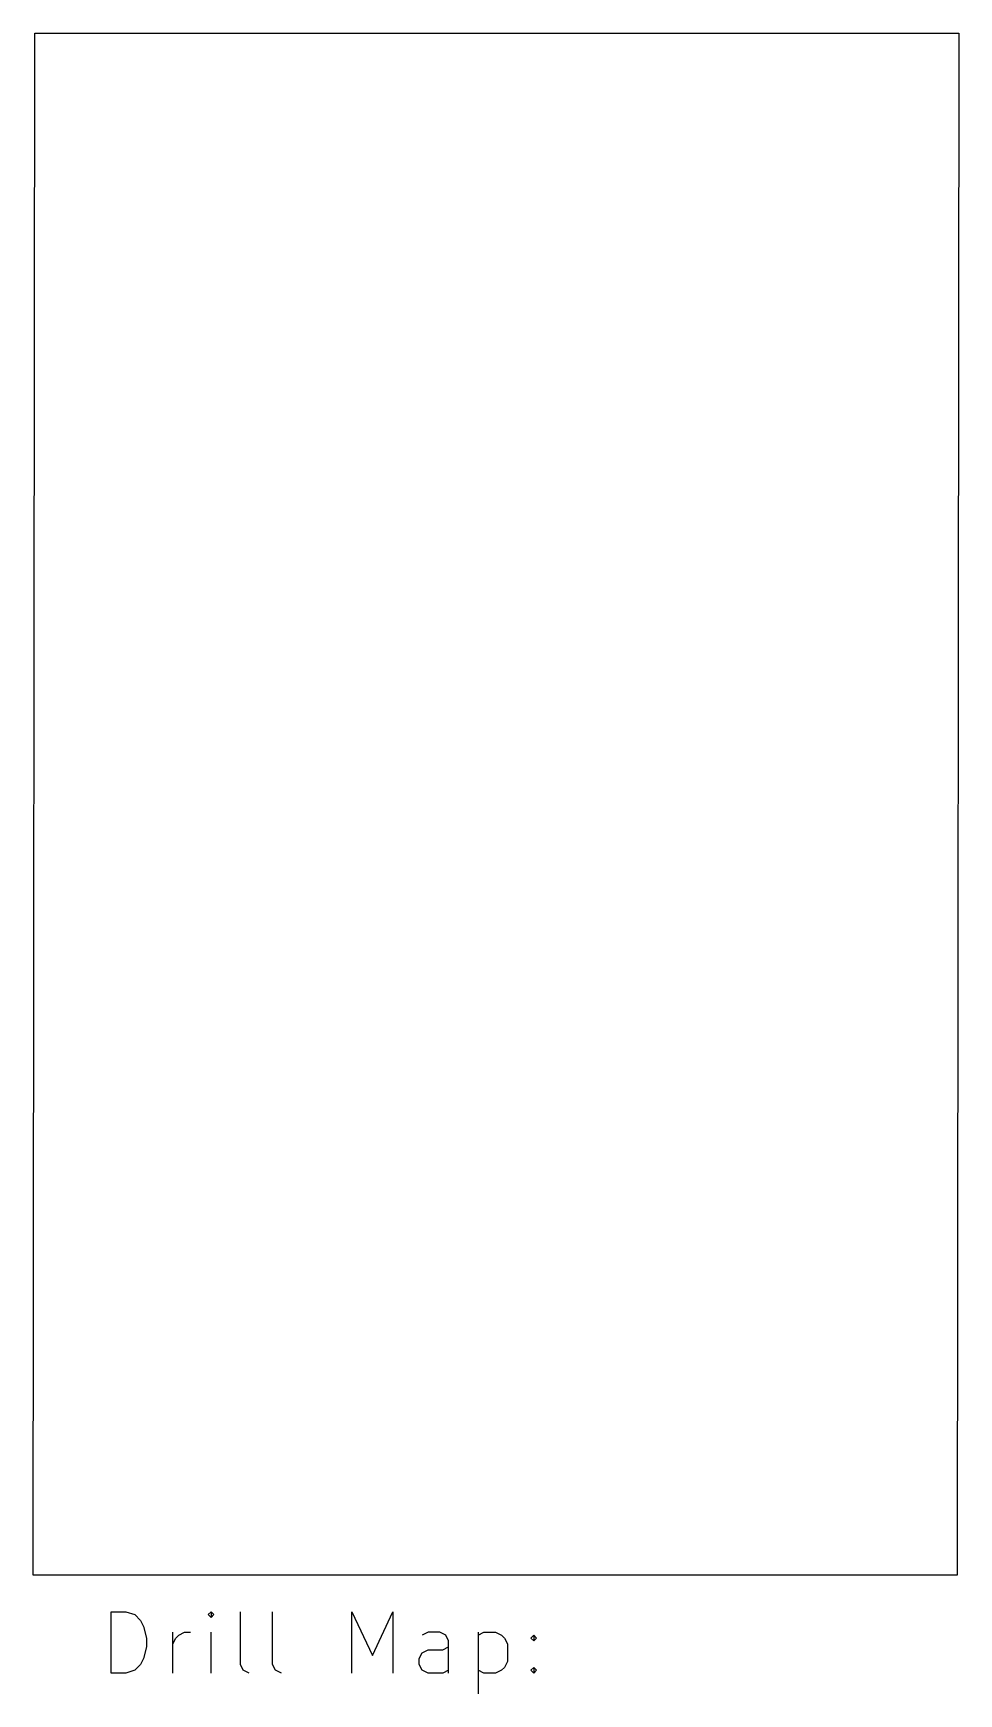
# Model space of a CAD drawing. Extents: x 92 to 122, y -142.1 to -88.1.
import ezdxf

# ---------------------------------------------------------------- set-up
doc = ezdxf.new("R2010")
doc.units = 0
doc.layers.add('BLACK', color=7, linetype='CONTINUOUS')

msp = doc.modelspace()

# ---------------------------------------------------------------- linework, layer by layer
at = {"layer": 'BLACK', "linetype": 'CONTINUOUS'}
for p, q in [((92, -138.2), (92.052, -88.12)), ((92.052, -88.12), (122.044, -88.12)), ((122.044, -88.12), (121.992, -138.2)), ((121.992, -138.2), (92, -138.2)), ((94.5328, -141.39), (94.5328, -139.39)), ((94.5328, -139.39), (95.009, -139.39)), ((95.009, -139.39), (95.2947, -139.485)), ((95.2947, -139.485), (95.4851, -139.676)), ((95.4851, -139.676), (95.5804, -139.866)), ((97.7709, -139.39), (97.6756, -139.485)), ((97.6756, -139.485), (97.7709, -139.58)), ((97.8661, -139.485), (97.7709, -139.39)), ((97.7709, -139.39), (97.7709, -139.58)), ((97.7709, -139.58), (97.8661, -139.485)), ((98.7232, -141.104), (98.7232, -139.39)), ((99.7709, -141.104), (99.7709, -139.39)), ((102.342, -141.39), (102.342, -139.39)), ((102.342, -139.39), (103.009, -140.818)), ((103.009, -140.818), (103.676, -139.39)), ((103.676, -139.39), (103.676, -141.39)), ((95.5804, -139.866), (95.6756, -140.247)), ((96.5328, -141.39), (96.5328, -140.057)), ((96.628, -140.247), (96.7232, -140.152)), ((96.7232, -140.152), (96.9137, -140.057)), ((96.9137, -140.057), (97.1042, -140.057)), ((97.7709, -141.39), (97.7709, -140.057)), ((104.818, -140.057), (104.628, -140.152)), ((105.199, -140.057), (104.818, -140.057)), ((105.39, -140.152), (105.199, -140.057)), ((105.485, -140.342), (105.39, -140.152)), ((106.438, -140.057), (106.438, -142.057)), ((106.438, -140.152), (106.628, -140.057)), ((106.628, -140.057), (107.009, -140.057)), ((107.009, -140.057), (107.199, -140.152)), ((107.199, -140.152), (107.295, -140.247)), ((108.152, -140.247), (108.247, -140.152)), ((108.247, -140.152), (108.342, -140.247)), ((108.247, -140.152), (108.247, -140.342)), ((95.6756, -140.533), (95.5804, -140.914)), ((95.6756, -140.247), (95.6756, -140.533)), ((96.5328, -140.437), (96.628, -140.247)), ((104.533, -140.914), (104.628, -140.723)), ((104.628, -140.723), (104.818, -140.628)), ((104.818, -140.628), (105.295, -140.628)), ((105.295, -140.628), (105.485, -140.533)), ((105.485, -141.39), (105.485, -140.342)), ((107.295, -140.247), (107.39, -140.437)), ((107.39, -140.437), (107.39, -141.009)), ((108.247, -140.342), (108.152, -140.247)), ((108.342, -140.247), (108.247, -140.342)), ((95.2947, -141.295), (95.009, -141.39)), ((95.4851, -141.104), (95.2947, -141.295)), ((95.5804, -140.914), (95.4851, -141.104)), ((98.8185, -141.295), (98.7232, -141.104)), ((99.009, -141.39), (98.8185, -141.295)), ((99.8661, -141.295), (99.7709, -141.104)), ((100.057, -141.39), (99.8661, -141.295)), ((104.533, -141.104), (104.533, -140.914)), ((104.628, -141.295), (104.533, -141.104)), ((104.818, -141.39), (104.628, -141.295)), ((105.485, -141.295), (105.295, -141.39)), ((106.628, -141.39), (106.438, -141.295)), ((107.199, -141.295), (107.009, -141.39)), ((107.295, -141.199), (107.199, -141.295)), ((107.39, -141.009), (107.295, -141.199)), ((108.152, -141.295), (108.247, -141.199)), ((108.247, -141.39), (108.152, -141.295)), ((108.247, -141.199), (108.342, -141.295)), ((108.247, -141.199), (108.247, -141.39)), ((108.342, -141.295), (108.247, -141.39)), ((95.009, -141.39), (94.5328, -141.39)), ((105.295, -141.39), (104.818, -141.39)), ((107.009, -141.39), (106.628, -141.39))]:
    msp.add_line(p, q, dxfattribs=at)

doc.saveas('drawing.dxf')
